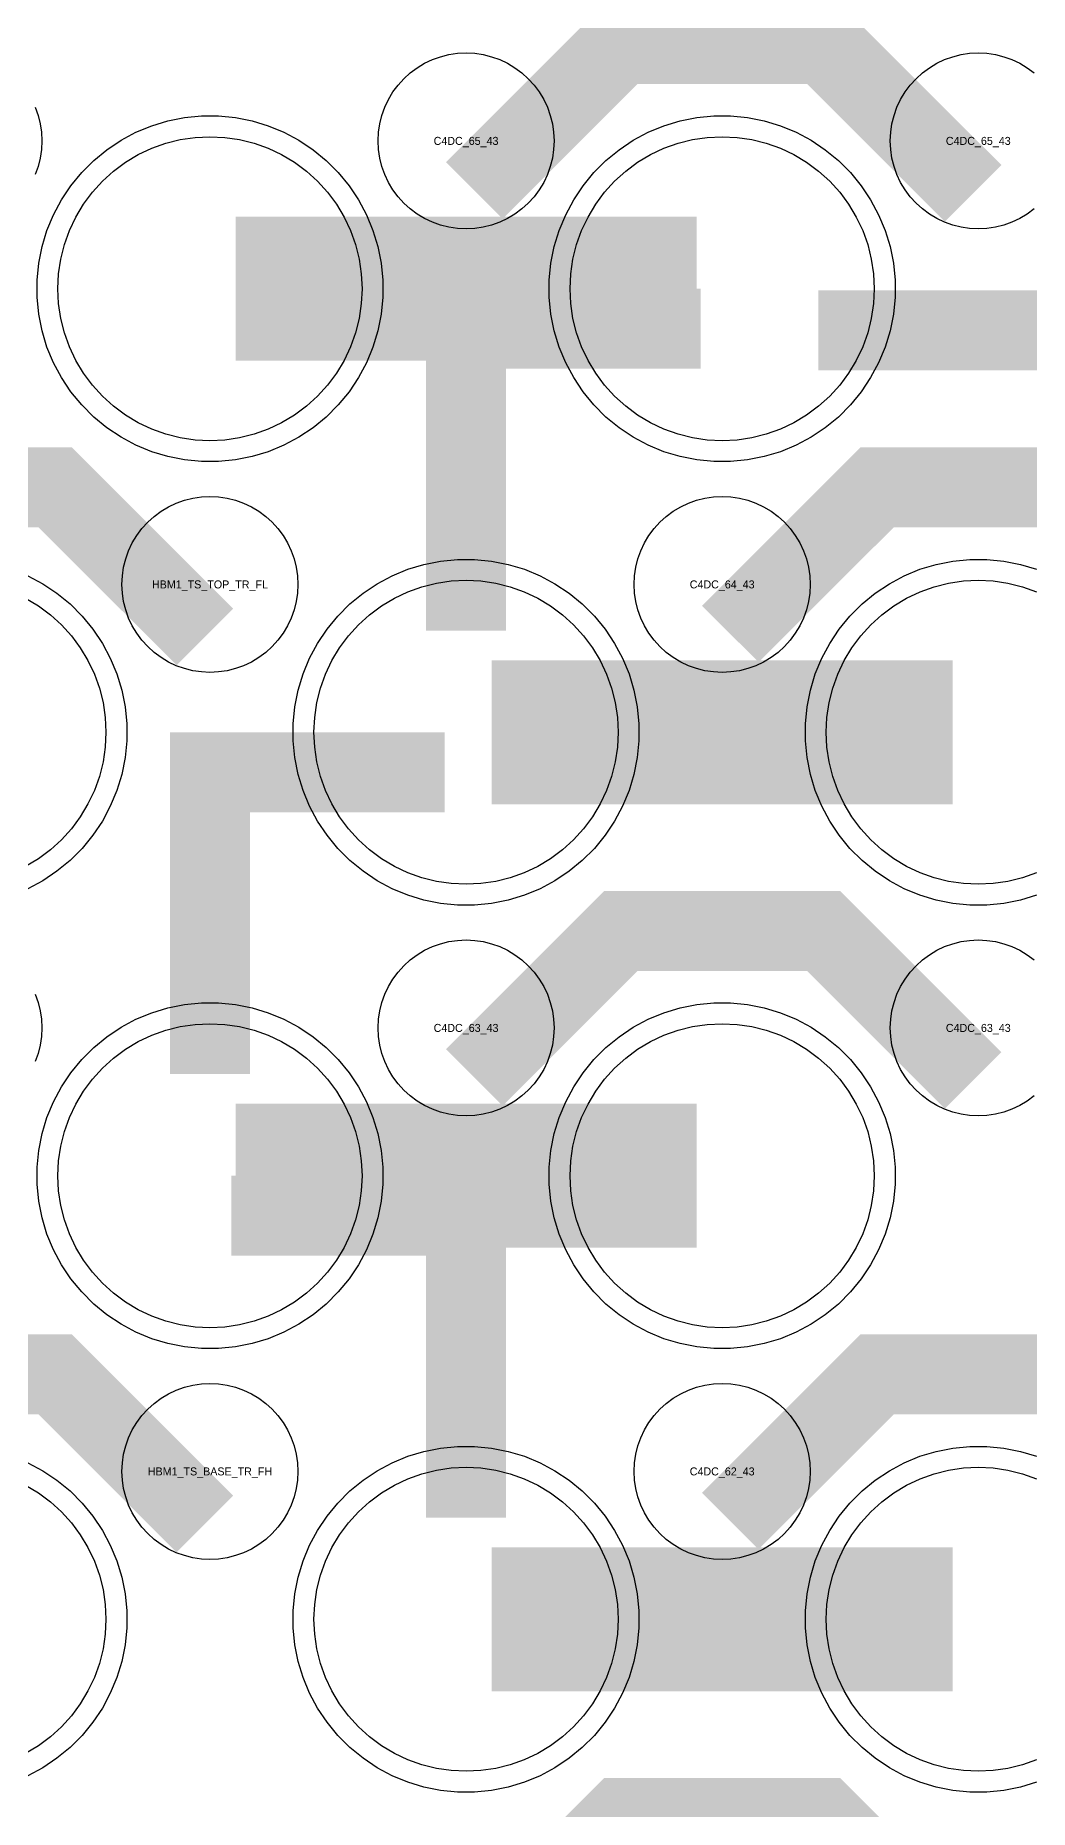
# Model space of a CAD drawing. Extents: x -11880 to 11880, y -14992 to 14992.
# Drawn here: x 1626 to 1936, y -6308 to -5754 of the extents above; entities that cross this region are included whole.
import ezdxf
from ezdxf.enums import TextEntityAlignment as Align

# ---------------------------------------------------------------- set-up
doc = ezdxf.new("R2010")
doc.units = 0
doc.header["$MEASUREMENT"] = 0
for name, color, linetype in [('GDS_775_DT_237', 138, 'CONTINUOUS'), ('RDL1_FS', 34, 'CONTINUOUS'), ('RDL_BS', 160, 'CONTINUOUS')]:
    doc.layers.add(name, color=color, linetype=linetype)

msp = doc.modelspace()

# ---------------------------------------------------------------- linework, layer by layer
at = {"layer": 'RDL1_FS', "color": 241, "true_color": 0xf7abae}
for points in [[(1680, -5880.409), (1675.343, -5880.18), (1670.732, -5879.496), (1666.209, -5878.364), (1661.819, -5876.792), (1657.605, -5874.8), (1653.605, -5872.402), (1649.86, -5869.624), (1646.406, -5866.494), (1643.276, -5863.04), (1640.498, -5859.295), (1638.1, -5855.295), (1636.108, -5851.081), (1634.536, -5846.691), (1633.404, -5842.168), (1632.72, -5837.557), (1632.491, -5832.9), (1632.72, -5828.243), (1633.404, -5823.632), (1634.536, -5819.109), (1636.108, -5814.719), (1638.1, -5810.505), (1640.498, -5806.505), (1643.276, -5802.76), (1646.406, -5799.306), (1649.86, -5796.176), (1653.605, -5793.398), (1657.605, -5791), (1661.819, -5789.008), (1666.209, -5787.436), (1670.732, -5786.304), (1675.343, -5785.62), (1680, -5785.391), (1684.657, -5785.62), (1689.268, -5786.304), (1693.791, -5787.436), (1698.181, -5789.008), (1702.395, -5791), (1706.395, -5793.398), (1710.14, -5796.176), (1713.594, -5799.306), (1716.724, -5802.76), (1719.502, -5806.505), (1721.9, -5810.505), (1723.892, -5814.719), (1725.464, -5819.109), (1726.596, -5823.632), (1727.28, -5828.243), (1727.509, -5832.9), (1727.28, -5837.557), (1726.596, -5842.168), (1725.464, -5846.691), (1723.892, -5851.081), (1721.9, -5855.295), (1719.502, -5859.295), (1716.724, -5863.04), (1713.594, -5866.494), (1710.14, -5869.624), (1706.395, -5872.402), (1702.395, -5874.8), (1698.181, -5876.792), (1693.791, -5878.364), (1689.268, -5879.496), (1684.657, -5880.18)], [(1840, -5880.409), (1835.343, -5880.18), (1830.732, -5879.496), (1826.209, -5878.364), (1821.819, -5876.792), (1817.605, -5874.8), (1813.605, -5872.402), (1809.86, -5869.624), (1806.406, -5866.494), (1803.276, -5863.04), (1800.498, -5859.295), (1798.1, -5855.295), (1796.108, -5851.081), (1794.536, -5846.691), (1793.404, -5842.168), (1792.72, -5837.557), (1792.491, -5832.9), (1792.72, -5828.243), (1793.404, -5823.632), (1794.536, -5819.109), (1796.108, -5814.719), (1798.1, -5810.505), (1800.498, -5806.505), (1803.276, -5802.76), (1806.406, -5799.306), (1809.86, -5796.176), (1813.605, -5793.398), (1817.605, -5791), (1821.819, -5789.008), (1826.209, -5787.436), (1830.732, -5786.304), (1835.343, -5785.62), (1840, -5785.391), (1844.657, -5785.62), (1849.268, -5786.304), (1853.791, -5787.436), (1858.181, -5789.008), (1862.395, -5791), (1866.395, -5793.398), (1870.14, -5796.176), (1873.594, -5799.306), (1876.724, -5802.76), (1879.502, -5806.505), (1881.9, -5810.505), (1883.892, -5814.719), (1885.464, -5819.109), (1886.596, -5823.632), (1887.28, -5828.243), (1887.509, -5832.9), (1887.28, -5837.557), (1886.596, -5842.168), (1885.464, -5846.691), (1883.892, -5851.081), (1881.9, -5855.295), (1879.502, -5859.295), (1876.724, -5863.04), (1873.594, -5866.494), (1870.14, -5869.624), (1866.395, -5872.402), (1862.395, -5874.8), (1858.181, -5876.792), (1853.791, -5878.364), (1849.268, -5879.496), (1844.657, -5880.18)], [(1760, -6018.974), (1755.343, -6018.745), (1750.732, -6018.061), (1746.209, -6016.929), (1741.819, -6015.357), (1737.605, -6013.365), (1733.605, -6010.967), (1729.86, -6008.189), (1726.406, -6005.059), (1723.276, -6001.605), (1720.498, -5997.86), (1718.1, -5993.86), (1716.108, -5989.646), (1714.536, -5985.256), (1713.404, -5980.733), (1712.72, -5976.122), (1712.491, -5971.465), (1712.72, -5966.808), (1713.404, -5962.197), (1714.536, -5957.674), (1716.108, -5953.284), (1718.1, -5949.07), (1720.498, -5945.07), (1723.276, -5941.325), (1726.406, -5937.871), (1729.86, -5934.741), (1733.605, -5931.963), (1737.605, -5929.565), (1741.819, -5927.573), (1746.209, -5926.001), (1750.732, -5924.869), (1755.343, -5924.185), (1760, -5923.956), (1764.657, -5924.185), (1769.268, -5924.869), (1773.791, -5926.001), (1778.181, -5927.573), (1782.395, -5929.565), (1786.395, -5931.963), (1790.14, -5934.741), (1793.594, -5937.871), (1796.724, -5941.325), (1799.502, -5945.07), (1801.9, -5949.07), (1803.892, -5953.284), (1805.464, -5957.674), (1806.596, -5962.197), (1807.28, -5966.808), (1807.509, -5971.465), (1807.28, -5976.122), (1806.596, -5980.733), (1805.464, -5985.256), (1803.892, -5989.646), (1801.9, -5993.86), (1799.502, -5997.86), (1796.724, -6001.605), (1793.594, -6005.059), (1790.14, -6008.189), (1786.395, -6010.967), (1782.395, -6013.365), (1778.181, -6015.357), (1773.791, -6016.929), (1769.268, -6018.061), (1764.657, -6018.745)], [(1680, -6157.539), (1675.343, -6157.31), (1670.732, -6156.626), (1666.209, -6155.494), (1661.819, -6153.922), (1657.605, -6151.93), (1653.605, -6149.532), (1649.86, -6146.754), (1646.406, -6143.624), (1643.276, -6140.17), (1640.498, -6136.425), (1638.1, -6132.425), (1636.108, -6128.211), (1634.536, -6123.821), (1633.404, -6119.298), (1632.72, -6114.687), (1632.491, -6110.03), (1632.72, -6105.373), (1633.404, -6100.762), (1634.536, -6096.239), (1636.108, -6091.849), (1638.1, -6087.635), (1640.498, -6083.635), (1643.276, -6079.89), (1646.406, -6076.436), (1649.86, -6073.306), (1653.605, -6070.528), (1657.605, -6068.13), (1661.819, -6066.138), (1666.209, -6064.566), (1670.732, -6063.434), (1675.343, -6062.75), (1680, -6062.521), (1684.657, -6062.75), (1689.268, -6063.434), (1693.791, -6064.566), (1698.181, -6066.138), (1702.395, -6068.13), (1706.395, -6070.528), (1710.14, -6073.306), (1713.594, -6076.436), (1716.724, -6079.89), (1719.502, -6083.635), (1721.9, -6087.635), (1723.892, -6091.849), (1725.464, -6096.239), (1726.596, -6100.762), (1727.28, -6105.373), (1727.509, -6110.03), (1727.28, -6114.687), (1726.596, -6119.298), (1725.464, -6123.821), (1723.892, -6128.211), (1721.9, -6132.425), (1719.502, -6136.425), (1716.724, -6140.17), (1713.594, -6143.624), (1710.14, -6146.754), (1706.395, -6149.532), (1702.395, -6151.93), (1698.181, -6153.922), (1693.791, -6155.494), (1689.268, -6156.626), (1684.657, -6157.31)], [(1840, -6157.539), (1835.343, -6157.31), (1830.732, -6156.626), (1826.209, -6155.494), (1821.819, -6153.922), (1817.605, -6151.93), (1813.605, -6149.532), (1809.86, -6146.754), (1806.406, -6143.624), (1803.276, -6140.17), (1800.498, -6136.425), (1798.1, -6132.425), (1796.108, -6128.211), (1794.536, -6123.821), (1793.404, -6119.298), (1792.72, -6114.687), (1792.491, -6110.03), (1792.72, -6105.373), (1793.404, -6100.762), (1794.536, -6096.239), (1796.108, -6091.849), (1798.1, -6087.635), (1800.498, -6083.635), (1803.276, -6079.89), (1806.406, -6076.436), (1809.86, -6073.306), (1813.605, -6070.528), (1817.605, -6068.13), (1821.819, -6066.138), (1826.209, -6064.566), (1830.732, -6063.434), (1835.343, -6062.75), (1840, -6062.521), (1844.657, -6062.75), (1849.268, -6063.434), (1853.791, -6064.566), (1858.181, -6066.138), (1862.395, -6068.13), (1866.395, -6070.528), (1870.14, -6073.306), (1873.594, -6076.436), (1876.724, -6079.89), (1879.502, -6083.635), (1881.9, -6087.635), (1883.892, -6091.849), (1885.464, -6096.239), (1886.596, -6100.762), (1887.28, -6105.373), (1887.509, -6110.03), (1887.28, -6114.687), (1886.596, -6119.298), (1885.464, -6123.821), (1883.892, -6128.211), (1881.9, -6132.425), (1879.502, -6136.425), (1876.724, -6140.17), (1873.594, -6143.624), (1870.14, -6146.754), (1866.395, -6149.532), (1862.395, -6151.93), (1858.181, -6153.922), (1853.791, -6155.494), (1849.268, -6156.626), (1844.657, -6157.31)], [(1760, -6296.099), (1755.343, -6295.87), (1750.732, -6295.186), (1746.209, -6294.054), (1741.819, -6292.482), (1737.605, -6290.49), (1733.605, -6288.092), (1729.86, -6285.314), (1726.406, -6282.184), (1723.276, -6278.73), (1720.498, -6274.985), (1718.1, -6270.985), (1716.108, -6266.771), (1714.536, -6262.381), (1713.404, -6257.858), (1712.72, -6253.247), (1712.491, -6248.59), (1712.72, -6243.933), (1713.404, -6239.322), (1714.536, -6234.799), (1716.108, -6230.409), (1718.1, -6226.195), (1720.498, -6222.195), (1723.276, -6218.45), (1726.406, -6214.996), (1729.86, -6211.866), (1733.605, -6209.088), (1737.605, -6206.69), (1741.819, -6204.698), (1746.209, -6203.126), (1750.732, -6201.994), (1755.343, -6201.31), (1760, -6201.081), (1764.657, -6201.31), (1769.268, -6201.994), (1773.791, -6203.126), (1778.181, -6204.698), (1782.395, -6206.69), (1786.395, -6209.088), (1790.14, -6211.866), (1793.594, -6214.996), (1796.724, -6218.45), (1799.502, -6222.195), (1801.9, -6226.195), (1803.892, -6230.409), (1805.464, -6234.799), (1806.596, -6239.322), (1807.28, -6243.933), (1807.509, -6248.59), (1807.28, -6253.247), (1806.596, -6257.858), (1805.464, -6262.381), (1803.892, -6266.771), (1801.9, -6270.985), (1799.502, -6274.985), (1796.724, -6278.73), (1793.594, -6282.184), (1790.14, -6285.314), (1786.395, -6288.092), (1782.395, -6290.49), (1778.181, -6292.482), (1773.791, -6294.054), (1769.268, -6295.186), (1764.657, -6295.87)]]:
    msp.add_lwpolyline(points, close=True, dxfattribs=at)
for points in [[(1688.002, -5832.9, 45, 45, 0), (1760.002, -5832.9, 45, 45, 0)], [(1760.002, -5832.9, 45, 45, 0), (1832.002, -5832.9, 45, 45, 0)], [(1768.002, -5971.465, 45, 45, 0), (1840.002, -5971.465, 45, 45, 0)], [(1840.002, -5971.465, 45, 45, 0), (1912.002, -5971.465, 45, 45, 0)], [(1688.002, -6110.03, 45, 45, 0), (1760.002, -6110.03, 45, 45, 0)], [(1760.002, -6110.03, 45, 45, 0), (1832.002, -6110.03, 45, 45, 0)], [(1768.002, -6248.59, 45, 45, 0), (1840.002, -6248.59, 45, 45, 0)], [(1840.002, -6248.59, 45, 45, 0), (1912.002, -6248.59, 45, 45, 0)]]:
    msp.add_lwpolyline(points, format="xyseb", dxfattribs=at)
for points in [[(1938.181, -6015.357), (1933.791, -6016.929), (1929.268, -6018.061), (1924.657, -6018.745), (1920, -6018.974), (1915.343, -6018.745), (1910.732, -6018.061), (1906.209, -6016.929), (1901.819, -6015.357), (1897.605, -6013.365), (1893.605, -6010.967), (1889.86, -6008.189), (1886.406, -6005.059), (1883.276, -6001.605), (1880.498, -5997.86), (1878.1, -5993.86), (1876.108, -5989.646), (1874.536, -5985.256), (1873.404, -5980.733), (1872.72, -5976.122), (1872.491, -5971.465), (1872.72, -5966.808), (1873.404, -5962.197), (1874.536, -5957.674), (1876.108, -5953.284), (1878.1, -5949.07), (1880.498, -5945.07), (1883.276, -5941.325), (1886.406, -5937.871), (1889.86, -5934.741), (1893.605, -5931.963), (1897.605, -5929.565), (1901.819, -5927.573), (1906.209, -5926.001), (1910.732, -5924.869), (1915.343, -5924.185), (1920, -5923.956), (1924.657, -5924.185), (1929.268, -5924.869), (1933.791, -5926.001), (1938.181, -5927.573)], [(1938.181, -6292.482), (1933.791, -6294.054), (1929.268, -6295.186), (1924.657, -6295.87), (1920, -6296.099), (1915.343, -6295.87), (1910.732, -6295.186), (1906.209, -6294.054), (1901.819, -6292.482), (1897.605, -6290.49), (1893.605, -6288.092), (1889.86, -6285.314), (1886.406, -6282.184), (1883.276, -6278.73), (1880.498, -6274.985), (1878.1, -6270.985), (1876.108, -6266.771), (1874.536, -6262.381), (1873.404, -6257.858), (1872.72, -6253.247), (1872.491, -6248.59), (1872.72, -6243.933), (1873.404, -6239.322), (1874.536, -6234.799), (1876.108, -6230.409), (1878.1, -6226.195), (1880.498, -6222.195), (1883.276, -6218.45), (1886.406, -6214.996), (1889.86, -6211.866), (1893.605, -6209.088), (1897.605, -6206.69), (1901.819, -6204.698), (1906.209, -6203.126), (1910.732, -6201.994), (1915.343, -6201.31), (1920, -6201.081), (1924.657, -6201.31), (1929.268, -6201.994), (1933.791, -6203.126), (1938.181, -6204.698)]]:
    msp.add_lwpolyline(points, dxfattribs=at)
at = {"layer": 'RDL1_FS'}
for points in [[(1622.395, -5929.565), (1626.395, -5931.963), (1630.14, -5934.741), (1633.594, -5937.871), (1636.724, -5941.325), (1639.502, -5945.07), (1641.9, -5949.07), (1643.892, -5953.284), (1645.464, -5957.674), (1646.596, -5962.197), (1647.28, -5966.808), (1647.509, -5971.465), (1647.28, -5976.122), (1646.596, -5980.733), (1645.464, -5985.256), (1643.892, -5989.646), (1641.9, -5993.86), (1639.502, -5997.86), (1636.724, -6001.605), (1633.594, -6005.059), (1630.14, -6008.189), (1626.395, -6010.967), (1622.395, -6013.365)], [(1622.395, -6206.69), (1626.395, -6209.088), (1630.14, -6211.866), (1633.594, -6214.996), (1636.724, -6218.45), (1639.502, -6222.195), (1641.9, -6226.195), (1643.892, -6230.409), (1645.464, -6234.799), (1646.596, -6239.322), (1647.28, -6243.933), (1647.509, -6248.59), (1647.28, -6253.247), (1646.596, -6257.858), (1645.464, -6262.381), (1643.892, -6266.771), (1641.9, -6270.985), (1639.502, -6274.985), (1636.724, -6278.73), (1633.594, -6282.184), (1630.14, -6285.314), (1626.395, -6288.092), (1622.395, -6290.49)]]:
    msp.add_lwpolyline(points, dxfattribs=at)
at = {"layer": 'RDL_BS'}
for points in [[(1762.562, -5802.214, 25, 25, 0), (1808.377, -5756.399, 25, 25, 0), (1841.93, -5756.399, 25, 25, 0)], [(1918.401, -5803.113, 25, 25, 0), (1871.687, -5756.399, 25, 25, 0), (1841.929, -5756.399, 25, 25, 0)], [(1760, -5863.369, 25, 25, 0), (1760, -5908.989, 25, 25, 0)], [(1678.401, -5941.678, 25, 25, 0), (1631.687, -5894.964, 25, 25, 0), (1601.929, -5894.964, 25, 25, 0)], [(1842.562, -5940.779, 25, 25, 0), (1888.377, -5894.964, 25, 25, 0), (1921.93, -5894.964, 25, 25, 0)], [(1998.401, -5941.678, 25, 25, 0), (1951.687, -5894.964, 25, 25, 0), (1921.929, -5894.964, 25, 25, 0)], [(1762.562, -6079.344, 25, 25, 0), (1808.377, -6033.529, 25, 25, 0), (1841.93, -6033.529, 25, 25, 0)], [(1918.401, -6080.243, 25, 25, 0), (1871.687, -6033.529, 25, 25, 0), (1841.929, -6033.529, 25, 25, 0)], [(1678.401, -6218.803, 25, 25, 0), (1631.687, -6172.089, 25, 25, 0), (1601.929, -6172.089, 25, 25, 0)], [(1842.562, -6217.904, 25, 25, 0), (1888.377, -6172.089, 25, 25, 0), (1921.93, -6172.089, 25, 25, 0)], [(1998.401, -6218.803, 25, 25, 0), (1951.687, -6172.089, 25, 25, 0), (1921.929, -6172.089, 25, 25, 0)], [(1762.562, -6356.469, 25, 25, 0), (1808.377, -6310.654, 25, 25, 0), (1841.93, -6310.654, 25, 25, 0)], [(1918.401, -6357.368, 25, 25, 0), (1871.687, -6310.654, 25, 25, 0), (1841.929, -6310.654, 25, 25, 0)]]:
    msp.add_lwpolyline(points, format="xyseb", dxfattribs=at)
for points in [[(1760, -5814.206), (1757.307, -5814.074), (1754.635, -5813.678), (1752.016, -5813.021), (1749.481, -5812.114), (1747.044, -5810.962), (1744.72, -5809.569), (1742.557, -5807.966), (1740.558, -5806.154), (1738.746, -5804.155), (1737.143, -5801.992), (1735.75, -5799.668), (1734.598, -5797.231), (1733.691, -5794.696), (1733.034, -5792.077), (1732.638, -5789.405), (1732.506, -5786.712), (1732.638, -5784.019), (1733.034, -5781.347), (1733.691, -5778.728), (1734.598, -5776.193), (1735.75, -5773.756), (1737.143, -5771.432), (1738.746, -5769.269), (1740.558, -5767.27), (1742.557, -5765.458), (1744.72, -5763.855), (1747.044, -5762.462), (1749.481, -5761.31), (1752.016, -5760.403), (1754.635, -5759.746), (1757.307, -5759.35), (1760, -5759.218), (1762.693, -5759.35), (1765.365, -5759.746), (1767.984, -5760.403), (1770.519, -5761.31), (1772.956, -5762.462), (1775.28, -5763.855), (1777.443, -5765.458), (1779.442, -5767.27), (1781.254, -5769.269), (1782.857, -5771.432), (1784.25, -5773.756), (1785.402, -5776.193), (1786.309, -5778.728), (1786.966, -5781.347), (1787.362, -5784.019), (1787.494, -5786.712), (1787.362, -5789.405), (1786.966, -5792.077), (1786.309, -5794.696), (1785.402, -5797.231), (1784.25, -5799.668), (1782.857, -5801.992), (1781.254, -5804.155), (1779.442, -5806.154), (1777.443, -5807.966), (1775.28, -5809.569), (1772.956, -5810.962), (1770.519, -5812.114), (1767.984, -5813.021), (1765.365, -5813.678), (1762.693, -5814.074)], [(1680, -5952.771), (1677.307, -5952.639), (1674.635, -5952.243), (1672.016, -5951.586), (1669.481, -5950.679), (1667.044, -5949.527), (1664.72, -5948.134), (1662.557, -5946.531), (1660.558, -5944.719), (1658.746, -5942.72), (1657.143, -5940.557), (1655.75, -5938.233), (1654.598, -5935.796), (1653.691, -5933.261), (1653.034, -5930.642), (1652.638, -5927.97), (1652.506, -5925.277), (1652.638, -5922.584), (1653.034, -5919.912), (1653.691, -5917.293), (1654.598, -5914.758), (1655.75, -5912.321), (1657.143, -5909.997), (1658.746, -5907.834), (1660.558, -5905.835), (1662.557, -5904.023), (1664.72, -5902.42), (1667.044, -5901.027), (1669.481, -5899.875), (1672.016, -5898.968), (1674.635, -5898.311), (1677.307, -5897.915), (1680, -5897.783), (1682.693, -5897.915), (1685.365, -5898.311), (1687.984, -5898.968), (1690.519, -5899.875), (1692.956, -5901.027), (1695.28, -5902.42), (1697.443, -5904.023), (1699.442, -5905.835), (1701.254, -5907.834), (1702.857, -5909.997), (1704.25, -5912.321), (1705.402, -5914.758), (1706.309, -5917.293), (1706.966, -5919.912), (1707.362, -5922.584), (1707.494, -5925.277), (1707.362, -5927.97), (1706.966, -5930.642), (1706.309, -5933.261), (1705.402, -5935.796), (1704.25, -5938.233), (1702.857, -5940.557), (1701.254, -5942.72), (1699.442, -5944.719), (1697.443, -5946.531), (1695.28, -5948.134), (1692.956, -5949.527), (1690.519, -5950.679), (1687.984, -5951.586), (1685.365, -5952.243), (1682.693, -5952.639)], [(1840, -5952.771), (1837.307, -5952.639), (1834.635, -5952.243), (1832.016, -5951.586), (1829.481, -5950.679), (1827.044, -5949.527), (1824.72, -5948.134), (1822.557, -5946.531), (1820.558, -5944.719), (1818.746, -5942.72), (1817.143, -5940.557), (1815.75, -5938.233), (1814.598, -5935.796), (1813.691, -5933.261), (1813.034, -5930.642), (1812.638, -5927.97), (1812.506, -5925.277), (1812.638, -5922.584), (1813.034, -5919.912), (1813.691, -5917.293), (1814.598, -5914.758), (1815.75, -5912.321), (1817.143, -5909.997), (1818.746, -5907.834), (1820.558, -5905.835), (1822.557, -5904.023), (1824.72, -5902.42), (1827.044, -5901.027), (1829.481, -5899.875), (1832.016, -5898.968), (1834.635, -5898.311), (1837.307, -5897.915), (1840, -5897.783), (1842.693, -5897.915), (1845.365, -5898.311), (1847.984, -5898.968), (1850.519, -5899.875), (1852.956, -5901.027), (1855.28, -5902.42), (1857.443, -5904.023), (1859.442, -5905.835), (1861.254, -5907.834), (1862.857, -5909.997), (1864.25, -5912.321), (1865.402, -5914.758), (1866.309, -5917.293), (1866.966, -5919.912), (1867.362, -5922.584), (1867.494, -5925.277), (1867.362, -5927.97), (1866.966, -5930.642), (1866.309, -5933.261), (1865.402, -5935.796), (1864.25, -5938.233), (1862.857, -5940.557), (1861.254, -5942.72), (1859.442, -5944.719), (1857.443, -5946.531), (1855.28, -5948.134), (1852.956, -5949.527), (1850.519, -5950.679), (1847.984, -5951.586), (1845.365, -5952.243), (1842.693, -5952.639)], [(1760, -6091.336), (1757.307, -6091.204), (1754.635, -6090.808), (1752.016, -6090.151), (1749.481, -6089.244), (1747.044, -6088.092), (1744.72, -6086.699), (1742.557, -6085.096), (1740.558, -6083.284), (1738.746, -6081.285), (1737.143, -6079.122), (1735.75, -6076.798), (1734.598, -6074.361), (1733.691, -6071.826), (1733.034, -6069.207), (1732.638, -6066.535), (1732.506, -6063.842), (1732.638, -6061.149), (1733.034, -6058.477), (1733.691, -6055.858), (1734.598, -6053.323), (1735.75, -6050.886), (1737.143, -6048.562), (1738.746, -6046.399), (1740.558, -6044.4), (1742.557, -6042.588), (1744.72, -6040.985), (1747.044, -6039.592), (1749.481, -6038.44), (1752.016, -6037.533), (1754.635, -6036.876), (1757.307, -6036.48), (1760, -6036.348), (1762.693, -6036.48), (1765.365, -6036.876), (1767.984, -6037.533), (1770.519, -6038.44), (1772.956, -6039.592), (1775.28, -6040.985), (1777.443, -6042.588), (1779.442, -6044.4), (1781.254, -6046.399), (1782.857, -6048.562), (1784.25, -6050.886), (1785.402, -6053.323), (1786.309, -6055.858), (1786.966, -6058.477), (1787.362, -6061.149), (1787.494, -6063.842), (1787.362, -6066.535), (1786.966, -6069.207), (1786.309, -6071.826), (1785.402, -6074.361), (1784.25, -6076.798), (1782.857, -6079.122), (1781.254, -6081.285), (1779.442, -6083.284), (1777.443, -6085.096), (1775.28, -6086.699), (1772.956, -6088.092), (1770.519, -6089.244), (1767.984, -6090.151), (1765.365, -6090.808), (1762.693, -6091.204)], [(1680, -6229.896), (1677.307, -6229.764), (1674.635, -6229.368), (1672.016, -6228.711), (1669.481, -6227.804), (1667.044, -6226.652), (1664.72, -6225.259), (1662.557, -6223.656), (1660.558, -6221.844), (1658.746, -6219.845), (1657.143, -6217.682), (1655.75, -6215.358), (1654.598, -6212.921), (1653.691, -6210.386), (1653.034, -6207.767), (1652.638, -6205.095), (1652.506, -6202.402), (1652.638, -6199.709), (1653.034, -6197.037), (1653.691, -6194.418), (1654.598, -6191.883), (1655.75, -6189.446), (1657.143, -6187.122), (1658.746, -6184.959), (1660.558, -6182.96), (1662.557, -6181.148), (1664.72, -6179.545), (1667.044, -6178.152), (1669.481, -6177), (1672.016, -6176.093), (1674.635, -6175.436), (1677.307, -6175.04), (1680, -6174.908), (1682.693, -6175.04), (1685.365, -6175.436), (1687.984, -6176.093), (1690.519, -6177), (1692.956, -6178.152), (1695.28, -6179.545), (1697.443, -6181.148), (1699.442, -6182.96), (1701.254, -6184.959), (1702.857, -6187.122), (1704.25, -6189.446), (1705.402, -6191.883), (1706.309, -6194.418), (1706.966, -6197.037), (1707.362, -6199.709), (1707.494, -6202.402), (1707.362, -6205.095), (1706.966, -6207.767), (1706.309, -6210.386), (1705.402, -6212.921), (1704.25, -6215.358), (1702.857, -6217.682), (1701.254, -6219.845), (1699.442, -6221.844), (1697.443, -6223.656), (1695.28, -6225.259), (1692.956, -6226.652), (1690.519, -6227.804), (1687.984, -6228.711), (1685.365, -6229.368), (1682.693, -6229.764)], [(1840, -6229.896), (1837.307, -6229.764), (1834.635, -6229.368), (1832.016, -6228.711), (1829.481, -6227.804), (1827.044, -6226.652), (1824.72, -6225.259), (1822.557, -6223.656), (1820.558, -6221.844), (1818.746, -6219.845), (1817.143, -6217.682), (1815.75, -6215.358), (1814.598, -6212.921), (1813.691, -6210.386), (1813.034, -6207.767), (1812.638, -6205.095), (1812.506, -6202.402), (1812.638, -6199.709), (1813.034, -6197.037), (1813.691, -6194.418), (1814.598, -6191.883), (1815.75, -6189.446), (1817.143, -6187.122), (1818.746, -6184.959), (1820.558, -6182.96), (1822.557, -6181.148), (1824.72, -6179.545), (1827.044, -6178.152), (1829.481, -6177), (1832.016, -6176.093), (1834.635, -6175.436), (1837.307, -6175.04), (1840, -6174.908), (1842.693, -6175.04), (1845.365, -6175.436), (1847.984, -6176.093), (1850.519, -6177), (1852.956, -6178.152), (1855.28, -6179.545), (1857.443, -6181.148), (1859.442, -6182.96), (1861.254, -6184.959), (1862.857, -6187.122), (1864.25, -6189.446), (1865.402, -6191.883), (1866.309, -6194.418), (1866.966, -6197.037), (1867.362, -6199.709), (1867.494, -6202.402), (1867.362, -6205.095), (1866.966, -6207.767), (1866.309, -6210.386), (1865.402, -6212.921), (1864.25, -6215.358), (1862.857, -6217.682), (1861.254, -6219.845), (1859.442, -6221.844), (1857.443, -6223.656), (1855.28, -6225.259), (1852.956, -6226.652), (1850.519, -6227.804), (1847.984, -6228.711), (1845.365, -6229.368), (1842.693, -6229.764)]]:
    msp.add_lwpolyline(points, close=True, dxfattribs=at)
for points in [[(1937.443, -5807.966), (1935.28, -5809.569), (1932.956, -5810.962), (1930.519, -5812.114), (1927.984, -5813.021), (1925.365, -5813.678), (1922.693, -5814.074), (1920, -5814.206), (1917.307, -5814.074), (1914.635, -5813.678), (1912.016, -5813.021), (1909.481, -5812.114), (1907.044, -5810.962), (1904.72, -5809.569), (1902.557, -5807.966), (1900.558, -5806.154), (1898.746, -5804.155), (1897.143, -5801.992), (1895.75, -5799.668), (1894.598, -5797.231), (1893.691, -5794.696), (1893.034, -5792.077), (1892.638, -5789.405), (1892.506, -5786.712), (1892.638, -5784.019), (1893.034, -5781.347), (1893.691, -5778.728), (1894.598, -5776.193), (1895.75, -5773.756), (1897.143, -5771.432), (1898.746, -5769.269), (1900.558, -5767.27), (1902.557, -5765.458), (1904.72, -5763.855), (1907.044, -5762.462), (1909.481, -5761.31), (1912.016, -5760.403), (1914.635, -5759.746), (1917.307, -5759.35), (1920, -5759.218), (1922.693, -5759.35), (1925.365, -5759.746), (1927.984, -5760.403), (1930.519, -5761.31), (1932.956, -5762.462), (1935.28, -5763.855), (1937.443, -5765.458)], [(1625.402, -5776.193), (1626.309, -5778.728), (1626.966, -5781.347), (1627.362, -5784.019), (1627.494, -5786.712), (1627.362, -5789.405), (1626.966, -5792.077), (1626.309, -5794.696), (1625.402, -5797.231)], [(1623.115, -5922.59), (1627.777, -5925.082), (1632.191, -5928.029), (1636.292, -5931.391), (1640.074, -5935.173), (1643.436, -5939.274), (1646.383, -5943.688), (1648.875, -5948.35), (1650.906, -5953.26), (1652.437, -5958.3), (1653.483, -5963.527), (1654, -5968.821), (1654, -5974.109), (1653.483, -5979.403), (1652.437, -5984.63), (1650.906, -5989.67), (1648.875, -5994.58), (1646.383, -5999.242), (1643.436, -6003.656), (1640.074, -6007.757), (1636.292, -6011.539), (1632.191, -6014.901), (1627.777, -6017.848), (1623.115, -6020.34)], [(1937.443, -6085.096), (1935.28, -6086.699), (1932.956, -6088.092), (1930.519, -6089.244), (1927.984, -6090.151), (1925.365, -6090.808), (1922.693, -6091.204), (1920, -6091.336), (1917.307, -6091.204), (1914.635, -6090.808), (1912.016, -6090.151), (1909.481, -6089.244), (1907.044, -6088.092), (1904.72, -6086.699), (1902.557, -6085.096), (1900.558, -6083.284), (1898.746, -6081.285), (1897.143, -6079.122), (1895.75, -6076.798), (1894.598, -6074.361), (1893.691, -6071.826), (1893.034, -6069.207), (1892.638, -6066.535), (1892.506, -6063.842), (1892.638, -6061.149), (1893.034, -6058.477), (1893.691, -6055.858), (1894.598, -6053.323), (1895.75, -6050.886), (1897.143, -6048.562), (1898.746, -6046.399), (1900.558, -6044.4), (1902.557, -6042.588), (1904.72, -6040.985), (1907.044, -6039.592), (1909.481, -6038.44), (1912.016, -6037.533), (1914.635, -6036.876), (1917.307, -6036.48), (1920, -6036.348), (1922.693, -6036.48), (1925.365, -6036.876), (1927.984, -6037.533), (1930.519, -6038.44), (1932.956, -6039.592), (1935.28, -6040.985), (1937.443, -6042.588)], [(1625.402, -6053.323), (1626.309, -6055.858), (1626.966, -6058.477), (1627.362, -6061.149), (1627.494, -6063.842), (1627.362, -6066.535), (1626.966, -6069.207), (1626.309, -6071.826), (1625.402, -6074.361)], [(1623.115, -6199.715), (1627.777, -6202.207), (1632.191, -6205.154), (1636.292, -6208.516), (1640.074, -6212.298), (1643.436, -6216.399), (1646.383, -6220.813), (1648.875, -6225.475), (1650.906, -6230.385), (1652.437, -6235.425), (1653.483, -6240.652), (1654, -6245.946), (1654, -6251.234), (1653.483, -6256.528), (1652.437, -6261.755), (1650.906, -6266.795), (1648.875, -6271.705), (1646.383, -6276.367), (1643.436, -6280.781), (1640.074, -6284.882), (1636.292, -6288.664), (1632.191, -6292.026), (1627.777, -6294.973), (1623.115, -6297.465)]]:
    msp.add_lwpolyline(points, dxfattribs=at)
at = {"layer": 'RDL_BS', "color": 241, "true_color": 0xf7abae}
for points in [[(1677.356, -5886.9), (1672.062, -5886.383), (1666.835, -5885.337), (1661.795, -5883.806), (1656.885, -5881.775), (1652.223, -5879.283), (1647.809, -5876.336), (1643.708, -5872.974), (1639.926, -5869.192), (1636.564, -5865.091), (1633.617, -5860.677), (1631.125, -5856.015), (1629.094, -5851.105), (1627.563, -5846.065), (1626.517, -5840.838), (1626, -5835.544), (1626, -5830.256), (1626.517, -5824.962), (1627.563, -5819.735), (1629.094, -5814.695), (1631.125, -5809.785), (1633.617, -5805.123), (1636.564, -5800.709), (1639.926, -5796.608), (1643.708, -5792.826), (1647.809, -5789.464), (1652.223, -5786.517), (1656.885, -5784.025), (1661.795, -5781.994), (1666.835, -5780.463), (1672.062, -5779.417), (1677.356, -5778.9), (1682.644, -5778.9), (1687.938, -5779.417), (1693.165, -5780.463), (1698.205, -5781.994), (1703.115, -5784.025), (1707.777, -5786.517), (1712.191, -5789.464), (1716.292, -5792.826), (1720.074, -5796.608), (1723.436, -5800.709), (1726.383, -5805.123), (1728.875, -5809.785), (1730.906, -5814.695), (1732.437, -5819.735), (1733.483, -5824.962), (1734, -5830.256), (1734, -5835.544), (1733.483, -5840.838), (1732.437, -5846.065), (1730.906, -5851.105), (1728.875, -5856.015), (1726.383, -5860.677), (1723.436, -5865.091), (1720.074, -5869.192), (1716.292, -5872.974), (1712.191, -5876.336), (1707.777, -5879.283), (1703.115, -5881.775), (1698.205, -5883.806), (1693.165, -5885.337), (1687.938, -5886.383), (1682.644, -5886.9)], [(1837.356, -5886.9), (1832.062, -5886.383), (1826.835, -5885.337), (1821.795, -5883.806), (1816.885, -5881.775), (1812.223, -5879.283), (1807.809, -5876.336), (1803.708, -5872.974), (1799.926, -5869.192), (1796.564, -5865.091), (1793.617, -5860.677), (1791.125, -5856.015), (1789.094, -5851.105), (1787.563, -5846.065), (1786.517, -5840.838), (1786, -5835.544), (1786, -5830.256), (1786.517, -5824.962), (1787.563, -5819.735), (1789.094, -5814.695), (1791.125, -5809.785), (1793.617, -5805.123), (1796.564, -5800.709), (1799.926, -5796.608), (1803.708, -5792.826), (1807.809, -5789.464), (1812.223, -5786.517), (1816.885, -5784.025), (1821.795, -5781.994), (1826.835, -5780.463), (1832.062, -5779.417), (1837.356, -5778.9), (1842.644, -5778.9), (1847.938, -5779.417), (1853.165, -5780.463), (1858.205, -5781.994), (1863.115, -5784.025), (1867.777, -5786.517), (1872.191, -5789.464), (1876.292, -5792.826), (1880.074, -5796.608), (1883.436, -5800.709), (1886.383, -5805.123), (1888.875, -5809.785), (1890.906, -5814.695), (1892.437, -5819.735), (1893.483, -5824.962), (1894, -5830.256), (1894, -5835.544), (1893.483, -5840.838), (1892.437, -5846.065), (1890.906, -5851.105), (1888.875, -5856.015), (1886.383, -5860.677), (1883.436, -5865.091), (1880.074, -5869.192), (1876.292, -5872.974), (1872.191, -5876.336), (1867.777, -5879.283), (1863.115, -5881.775), (1858.205, -5883.806), (1853.165, -5885.337), (1847.938, -5886.383), (1842.644, -5886.9)], [(1757.356, -6025.465), (1752.062, -6024.948), (1746.835, -6023.902), (1741.795, -6022.371), (1736.885, -6020.34), (1732.223, -6017.848), (1727.809, -6014.901), (1723.708, -6011.539), (1719.926, -6007.757), (1716.564, -6003.656), (1713.617, -5999.242), (1711.125, -5994.58), (1709.094, -5989.67), (1707.563, -5984.63), (1706.517, -5979.403), (1706, -5974.109), (1706, -5968.821), (1706.517, -5963.527), (1707.563, -5958.3), (1709.094, -5953.26), (1711.125, -5948.35), (1713.617, -5943.688), (1716.564, -5939.274), (1719.926, -5935.173), (1723.708, -5931.391), (1727.809, -5928.029), (1732.223, -5925.082), (1736.885, -5922.59), (1741.795, -5920.559), (1746.835, -5919.028), (1752.062, -5917.982), (1757.356, -5917.465), (1762.644, -5917.465), (1767.938, -5917.982), (1773.165, -5919.028), (1778.205, -5920.559), (1783.115, -5922.59), (1787.777, -5925.082), (1792.191, -5928.029), (1796.292, -5931.391), (1800.074, -5935.173), (1803.436, -5939.274), (1806.383, -5943.688), (1808.875, -5948.35), (1810.906, -5953.26), (1812.437, -5958.3), (1813.483, -5963.527), (1814, -5968.821), (1814, -5974.109), (1813.483, -5979.403), (1812.437, -5984.63), (1810.906, -5989.67), (1808.875, -5994.58), (1806.383, -5999.242), (1803.436, -6003.656), (1800.074, -6007.757), (1796.292, -6011.539), (1792.191, -6014.901), (1787.777, -6017.848), (1783.115, -6020.34), (1778.205, -6022.371), (1773.165, -6023.902), (1767.938, -6024.948), (1762.644, -6025.465)], [(1677.356, -6164.03), (1672.062, -6163.513), (1666.835, -6162.467), (1661.795, -6160.936), (1656.885, -6158.905), (1652.223, -6156.413), (1647.809, -6153.466), (1643.708, -6150.104), (1639.926, -6146.322), (1636.564, -6142.221), (1633.617, -6137.807), (1631.125, -6133.145), (1629.094, -6128.235), (1627.563, -6123.195), (1626.517, -6117.968), (1626, -6112.674), (1626, -6107.386), (1626.517, -6102.092), (1627.563, -6096.865), (1629.094, -6091.825), (1631.125, -6086.915), (1633.617, -6082.253), (1636.564, -6077.839), (1639.926, -6073.738), (1643.708, -6069.956), (1647.809, -6066.594), (1652.223, -6063.647), (1656.885, -6061.155), (1661.795, -6059.124), (1666.835, -6057.593), (1672.062, -6056.547), (1677.356, -6056.03), (1682.644, -6056.03), (1687.938, -6056.547), (1693.165, -6057.593), (1698.205, -6059.124), (1703.115, -6061.155), (1707.777, -6063.647), (1712.191, -6066.594), (1716.292, -6069.956), (1720.074, -6073.738), (1723.436, -6077.839), (1726.383, -6082.253), (1728.875, -6086.915), (1730.906, -6091.825), (1732.437, -6096.865), (1733.483, -6102.092), (1734, -6107.386), (1734, -6112.674), (1733.483, -6117.968), (1732.437, -6123.195), (1730.906, -6128.235), (1728.875, -6133.145), (1726.383, -6137.807), (1723.436, -6142.221), (1720.074, -6146.322), (1716.292, -6150.104), (1712.191, -6153.466), (1707.777, -6156.413), (1703.115, -6158.905), (1698.205, -6160.936), (1693.165, -6162.467), (1687.938, -6163.513), (1682.644, -6164.03)], [(1837.356, -6164.03), (1832.062, -6163.513), (1826.835, -6162.467), (1821.795, -6160.936), (1816.885, -6158.905), (1812.223, -6156.413), (1807.809, -6153.466), (1803.708, -6150.104), (1799.926, -6146.322), (1796.564, -6142.221), (1793.617, -6137.807), (1791.125, -6133.145), (1789.094, -6128.235), (1787.563, -6123.195), (1786.517, -6117.968), (1786, -6112.674), (1786, -6107.386), (1786.517, -6102.092), (1787.563, -6096.865), (1789.094, -6091.825), (1791.125, -6086.915), (1793.617, -6082.253), (1796.564, -6077.839), (1799.926, -6073.738), (1803.708, -6069.956), (1807.809, -6066.594), (1812.223, -6063.647), (1816.885, -6061.155), (1821.795, -6059.124), (1826.835, -6057.593), (1832.062, -6056.547), (1837.356, -6056.03), (1842.644, -6056.03), (1847.938, -6056.547), (1853.165, -6057.593), (1858.205, -6059.124), (1863.115, -6061.155), (1867.777, -6063.647), (1872.191, -6066.594), (1876.292, -6069.956), (1880.074, -6073.738), (1883.436, -6077.839), (1886.383, -6082.253), (1888.875, -6086.915), (1890.906, -6091.825), (1892.437, -6096.865), (1893.483, -6102.092), (1894, -6107.386), (1894, -6112.674), (1893.483, -6117.968), (1892.437, -6123.195), (1890.906, -6128.235), (1888.875, -6133.145), (1886.383, -6137.807), (1883.436, -6142.221), (1880.074, -6146.322), (1876.292, -6150.104), (1872.191, -6153.466), (1867.777, -6156.413), (1863.115, -6158.905), (1858.205, -6160.936), (1853.165, -6162.467), (1847.938, -6163.513), (1842.644, -6164.03)], [(1757.356, -6302.59), (1752.062, -6302.073), (1746.835, -6301.027), (1741.795, -6299.496), (1736.885, -6297.465), (1732.223, -6294.973), (1727.809, -6292.026), (1723.708, -6288.664), (1719.926, -6284.882), (1716.564, -6280.781), (1713.617, -6276.367), (1711.125, -6271.705), (1709.094, -6266.795), (1707.563, -6261.755), (1706.517, -6256.528), (1706, -6251.234), (1706, -6245.946), (1706.517, -6240.652), (1707.563, -6235.425), (1709.094, -6230.385), (1711.125, -6225.475), (1713.617, -6220.813), (1716.564, -6216.399), (1719.926, -6212.298), (1723.708, -6208.516), (1727.809, -6205.154), (1732.223, -6202.207), (1736.885, -6199.715), (1741.795, -6197.684), (1746.835, -6196.153), (1752.062, -6195.107), (1757.356, -6194.59), (1762.644, -6194.59), (1767.938, -6195.107), (1773.165, -6196.153), (1778.205, -6197.684), (1783.115, -6199.715), (1787.777, -6202.207), (1792.191, -6205.154), (1796.292, -6208.516), (1800.074, -6212.298), (1803.436, -6216.399), (1806.383, -6220.813), (1808.875, -6225.475), (1810.906, -6230.385), (1812.437, -6235.425), (1813.483, -6240.652), (1814, -6245.946), (1814, -6251.234), (1813.483, -6256.528), (1812.437, -6261.755), (1810.906, -6266.795), (1808.875, -6271.705), (1806.383, -6276.367), (1803.436, -6280.781), (1800.074, -6284.882), (1796.292, -6288.664), (1792.191, -6292.026), (1787.777, -6294.973), (1783.115, -6297.465), (1778.205, -6299.496), (1773.165, -6301.027), (1767.938, -6302.073), (1762.644, -6302.59)]]:
    msp.add_lwpolyline(points, close=True, dxfattribs=at)
for points in [[(1760, -5939.677, 25, 25, 0), (1760, -5832.9, 25, 25, 0)], [(1747.5, -5845.4, 25, 25, 0), (1833.333, -5845.4, 25, 25, 0)], [(1787.056, -5845.4, 25, 25, 0), (1828.26, -5845.4, 25, 25, 0)], [(1870.016, -5845.913, 25, 25, 0), (1979.281, -5845.913, 25, 25, 0)], [(1680, -6078.242, 25, 25, 0), (1680, -5971.465, 25, 25, 0)], [(1667.5, -5983.965, 25, 25, 0), (1753.333, -5983.965, 25, 25, 0)], [(1707.056, -5983.965, 25, 25, 0), (1748.26, -5983.965, 25, 25, 0)], [(1680, -6001.934, 25, 25, 0), (1680, -6047.554, 25, 25, 0)], [(1760, -6216.807, 25, 25, 0), (1760, -6110.03, 25, 25, 0)], [(1772.5, -6122.53, 25, 25, 0), (1686.667, -6122.53, 25, 25, 0)], [(1732.944, -6122.53, 25, 25, 0), (1691.74, -6122.53, 25, 25, 0)], [(1760, -6140.499, 25, 25, 0), (1760, -6186.119, 25, 25, 0)]]:
    msp.add_lwpolyline(points, format="xyseb", dxfattribs=at)
for points in [[(1938.205, -6022.371), (1933.165, -6023.902), (1927.938, -6024.948), (1922.644, -6025.465), (1917.356, -6025.465), (1912.062, -6024.948), (1906.835, -6023.902), (1901.795, -6022.371), (1896.885, -6020.34), (1892.223, -6017.848), (1887.809, -6014.901), (1883.708, -6011.539), (1879.926, -6007.757), (1876.564, -6003.656), (1873.617, -5999.242), (1871.125, -5994.58), (1869.094, -5989.67), (1867.563, -5984.63), (1866.517, -5979.403), (1866, -5974.109), (1866, -5968.821), (1866.517, -5963.527), (1867.563, -5958.3), (1869.094, -5953.26), (1871.125, -5948.35), (1873.617, -5943.688), (1876.564, -5939.274), (1879.926, -5935.173), (1883.708, -5931.391), (1887.809, -5928.029), (1892.223, -5925.082), (1896.885, -5922.59), (1901.795, -5920.559), (1906.835, -5919.028), (1912.062, -5917.982), (1917.356, -5917.465), (1922.644, -5917.465), (1927.938, -5917.982), (1933.165, -5919.028), (1938.205, -5920.559)], [(1938.205, -6299.496), (1933.165, -6301.027), (1927.938, -6302.073), (1922.644, -6302.59), (1917.356, -6302.59), (1912.062, -6302.073), (1906.835, -6301.027), (1901.795, -6299.496), (1896.885, -6297.465), (1892.223, -6294.973), (1887.809, -6292.026), (1883.708, -6288.664), (1879.926, -6284.882), (1876.564, -6280.781), (1873.617, -6276.367), (1871.125, -6271.705), (1869.094, -6266.795), (1867.563, -6261.755), (1866.517, -6256.528), (1866, -6251.234), (1866, -6245.946), (1866.517, -6240.652), (1867.563, -6235.425), (1869.094, -6230.385), (1871.125, -6225.475), (1873.617, -6220.813), (1876.564, -6216.399), (1879.926, -6212.298), (1883.708, -6208.516), (1887.809, -6205.154), (1892.223, -6202.207), (1896.885, -6199.715), (1901.795, -6197.684), (1906.835, -6196.153), (1912.062, -6195.107), (1917.356, -6194.59), (1922.644, -6194.59), (1927.938, -6195.107), (1933.165, -6196.153), (1938.205, -6197.684)]]:
    msp.add_lwpolyline(points, dxfattribs=at)

# ---------------------------------------------------------------- texts
at = {"layer": 'GDS_775_DT_237'}
for s, p in [('C4DC_65_43', (1760, -5786.712)), ('C4DC_65_43', (1760, -5786.712)), ('C4DC_65_43', (1920, -5786.712)), ('C4DC_65_43', (1920, -5786.712)), ('HBM1_TS_TOP_TR_FL', (1680, -5925.277)), ('HBM1_TS_TOP_TR_FL', (1680, -5925.277)), ('C4DC_64_43', (1840, -5925.277)), ('C4DC_64_43', (1840, -5925.277)), ('C4DC_63_43', (1760, -6063.842)), ('C4DC_63_43', (1760, -6063.842)), ('C4DC_63_43', (1920, -6063.842)), ('C4DC_63_43', (1920, -6063.842)), ('HBM1_TS_BASE_TR_FH', (1680, -6202.402)), ('HBM1_TS_BASE_TR_FH', (1680, -6202.402)), ('C4DC_62_43', (1840, -6202.402)), ('C4DC_62_43', (1840, -6202.402))]:
    msp.add_text(s, height=2.5, dxfattribs=at).set_placement(p, align=Align.MIDDLE_CENTER)

doc.saveas('drawing.dxf')
